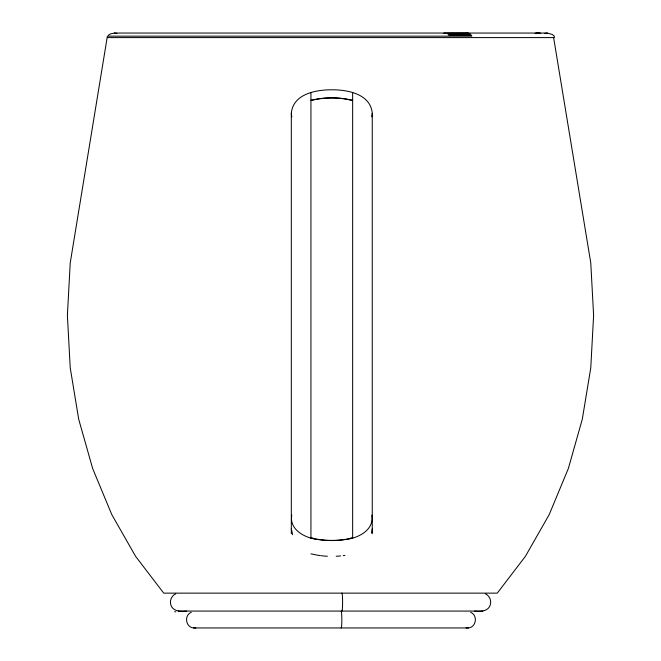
<?xml version="1.0" encoding="UTF-8"?>
<svg xmlns="http://www.w3.org/2000/svg" width="661" height="661" viewBox="0 0 661 661"><rect width="100%" height="100%" fill="white"/><g stroke="black" fill="none" stroke-linecap="round" stroke-linejoin="round"><path stroke-width="0.99" d="M291.311 533.724L291.311 113.287C293.005 93.994 315.875 89.698 331.789 89.797C347.694 89.698 370.573 93.994 372.267 113.287L372.267 533.724M371.779 116.857L372.267 113.287M371.656 533.039L372.267 528.726M291.798 515.126C288.948 529.767 305.382 538.244 317.751 539.434A83.93 80.055 0 0 0 328.253 540.483L331.789 540.549A84.178 80.287 0 0 0 345.819 539.434C358.196 538.244 374.622 529.767 371.779 515.126M465.807 33.414L469.087 33.414L471.871 36.157L107.388 36.157L70.231 262.863L67.389 315.363L70.231 367.863L78.709 419.264L92.647 468.484L111.742 514.498L135.596 556.339L163.721 593.132L497.279 593.132L525.404 556.339L549.258 514.498L568.353 468.484L582.291 419.264L590.769 367.863L593.611 315.363L590.769 262.863L553.612 37.594M108.338 35.248L110.561 33.86L114.394 33.05L547.316 33.05L552.307 34.479L554.315 36.157L554.315 37.594L107.388 37.594M175.785 593.776C171.728 595.594 169.522 600.395 170.761 604.658C172.67 611.433 180.676 611.822 186.443 611.07M191.277 612.342C183.882 615.259 185.617 627.264 193.541 627.95L468.393 627.95C476.325 627.264 478.052 615.259 470.657 612.342M443.291 33.414L444.927 33.05M474.697 611.07C480.464 611.822 488.462 611.433 490.371 604.658C491.61 600.395 489.404 595.594 485.348 593.776M544.714 33.414L547.316 33.05M352.644 92.474L352.644 538.046L345.819 539.351A80.435 69.066 0 0 1 331.789 540.409L328.253 540.343A79.907 68.612 0 0 1 314.322 538.765L310.934 538.046L310.934 92.474M178.288 611.07L482.844 611.07M193.541 627.95L195.887 627.909M444.936 33.141L468.277 33.141M447.01 33.414L469.087 33.414M447.662 33.86L469.864 33.86M448.282 34.479L470.599 34.479M448.844 35.248L471.268 35.248M310.934 538.046L312.967 538.046M350.611 538.046L352.644 538.046M174.653 611.764L175.793 611.764M466.046 627.909L468.393 627.95M114.394 33.05L116.989 33.414M310.934 553.852L317.751 555.24A83.93 80.055 0 0 0 320.362 555.62M292.649 534.699L291.311 528.726M291.311 113.287L291.798 116.857M535.08 33.405A9.345 8.502 -90 0 1 539.764 33.405M535.493 33.414A9.461 9.047 90 0 1 540.458 33.414M536.013 33.414A9.337 8.494 90 0 1 540.698 33.405M327.377 556.248A83.93 80.055 0 0 1 321.229 555.727M344.951 555.372A84.178 80.287 0 0 1 343.216 555.62M340.597 555.918A84.178 80.287 0 0 1 336.201 556.248M341.109 611.755A8.18 0.611 -90 0 1 341.828 619.828A8.18 0.611 -90 0 1 341.109 627.909M342.001 593.082A9.064 0.678 -90 0 1 342.588 603.377A9.064 0.678 -90 0 1 341.811 611.02M314.322 99.604L310.934 100.373L317.751 99.051A82.278 73.404 0 0 1 328.253 98.051L331.789 97.977A82.501 73.602 0 0 1 345.819 99.051L352.644 100.373L345.819 98.968A82.509 78.213 0 0 0 331.789 97.828L328.253 97.902A82.286 77.998 0 0 0 317.751 98.968L314.322 99.604"/></g></svg>
